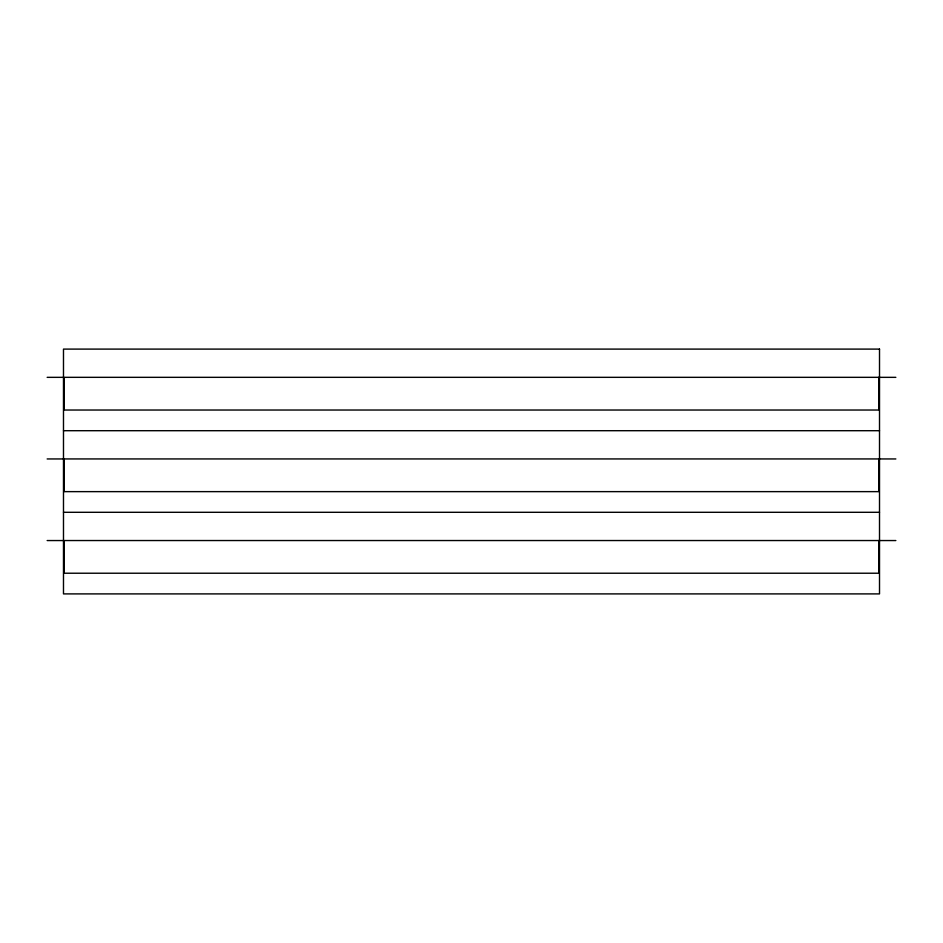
<?xml version="1.0" encoding="UTF-8"?>
<svg xmlns="http://www.w3.org/2000/svg" width="943" height="943" viewBox="0 0 943 943"><rect width="100%" height="100%" fill="white"/><g stroke="black" fill="none" stroke-linecap="round" stroke-linejoin="round"><path stroke-width="1.41" d="M47.15 377.341L63.487 377.341M879.513 377.341L895.85 377.341M63.487 430.703L879.513 430.703M47.15 458.946L63.487 458.946M879.513 458.946L895.85 458.946M63.487 512.297L879.513 512.297M47.15 540.551L63.487 540.551M879.513 540.551L895.85 540.551M879.513 349.099L63.487 349.099L63.487 593.901L879.513 593.901L879.513 349.099M878.817 377.33L64.183 377.33L64.183 410.028L878.817 410.028L878.817 377.33M878.817 458.935L64.183 458.935L64.183 491.633L878.817 491.633L878.817 458.935M878.817 540.539L64.183 540.539L64.183 573.226L878.817 573.226L878.817 540.539"/></g></svg>
